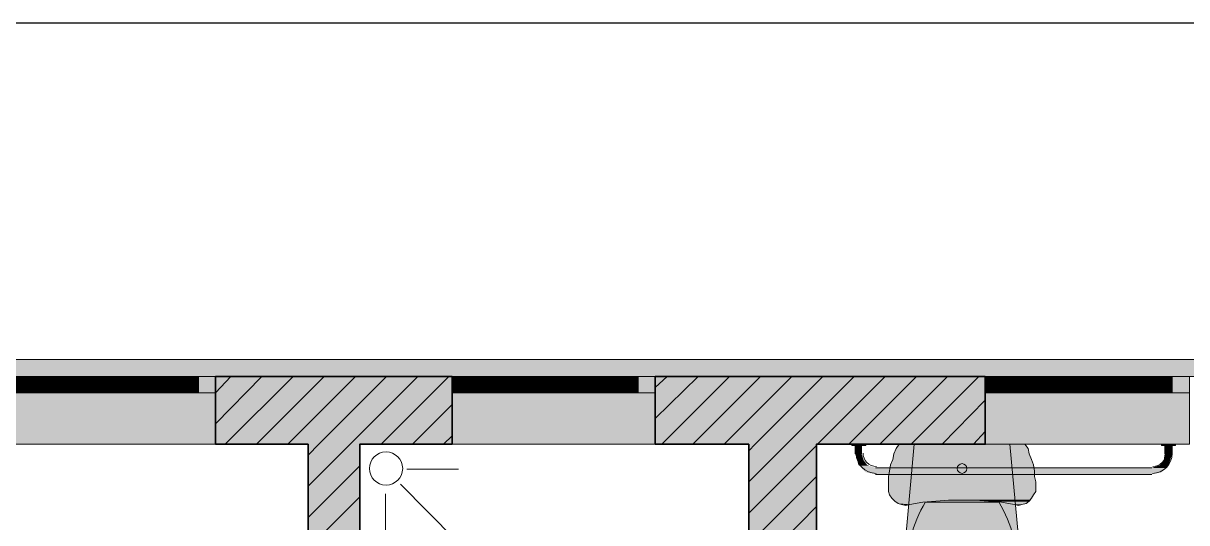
# Model space of a CAD drawing. Header units: millimetres. Extents: x 0 to 72213, y -495 to 58962.
# Drawn here: x 44326 to 51200, y 55946 to 58899 of the extents above; entities that cross this region are included whole.
import ezdxf

# ---------------------------------------------------------------- set-up
doc = ezdxf.new("R2010")
doc.units = ezdxf.units.MM
doc.header["$MEASUREMENT"] = 0
doc.layers.add('PDF_Geometry', color=7, linetype='Continuous', true_color=0xfd8379)
doc.layers.add('PDF_Solid Fills', color=7, linetype='Continuous', true_color=0xffffff)

msp = doc.modelspace()

# ---------------------------------------------------------------- linework, layer by layer
at = {"layer": 'PDF_Geometry', "color": 1, "lineweight": 25}
msp.add_lwpolyline([(57311.5, 58899), (33766.3, 58899)], dxfattribs=at)
at = {"layer": 'PDF_Geometry', "color": 251, "lineweight": 18, "true_color": 0x696969}
msp.add_lwpolyline([(7192.3, 56911.5), (7090.7, 56911.5), (7090.7, 44205.5), (7192.3, 44205.5), (7192.3, 56809.9), (52612.7, 56809.9), (52612.7, 56911.5)], close=True, dxfattribs=at)
at = {"layer": 'PDF_Geometry', "color": 123, "lineweight": 18, "true_color": 0x70cdbd}
msp.add_lwpolyline([(7192.3, 56809.9), (7192.3, 29092.9), (18990.3, 29092.9), (18990.3, 23092.3), (27791.1, 23092.3), (27791.1, 29092.9), (57717.9, 29092.9), (57717.9, 56809.9)], close=True, dxfattribs=at)
at = {"layer": 'PDF_Geometry', "color": 7, "lineweight": 0, "true_color": 0xffffff}
for points in [[(44262.6, 56762.3, 95.2, 95.2, 0), (44357.9, 56762.3, 95.2, 95.2, 0), (44808.7, 56762.3, 95.2, 95.2, 0), (44859.5, 56762.3, 95.2, 95.2, 0), (44910.3, 56762.3, 95.2, 95.2, 0), (45361.1, 56762.3, 0, 0, 0)], [(46859.7, 56762.3, 95.2, 95.2, 0), (46961.3, 56762.3, 95.2, 95.2, 0), (47412.1, 56762.3, 95.2, 95.2, 0), (47462.9, 56762.3, 95.2, 95.2, 0), (47513.7, 56762.3, 95.2, 95.2, 0), (47958.2, 56762.3, 0, 0, 0)], [(50009.2, 56762.3, 95.2, 95.2, 0), (50110.8, 56762.3, 95.2, 95.2, 0), (50561.7, 56762.3, 95.2, 95.2, 0), (50612.5, 56762.3, 95.2, 95.2, 0), (50663.3, 56762.3, 95.2, 95.2, 0), (51114.1, 56762.3, 0, 0, 0)]]:
    msp.add_lwpolyline(points, format="xyseb", dxfattribs=at)
at = {"layer": 'PDF_Geometry', "color": 7, "lineweight": 13}
for points in [[(45462.7, 56409.9), (44262.6, 56409.9), (44262.6, 56714.7), (44262.6, 56809.9), (44262.6, 56714.7), (44357.9, 56714.7), (44357.9, 56809.9), (44262.6, 56809.9), (45462.7, 56809.9), (45361.1, 56809.9), (45361.1, 56714.7), (45462.7, 56714.7), (45462.7, 56809.9), (45462.7, 56714.7)], [(44859.5, 56714.7), (44910.3, 56714.7), (44910.3, 56809.9), (44859.5, 56809.9), (44808.7, 56809.9), (44808.7, 56714.7)], [(48059.8, 56409.9), (46859.7, 56409.9), (46859.7, 56714.7), (46859.7, 56809.9), (46859.7, 56714.7), (46961.3, 56714.7), (46961.3, 56809.9), (46859.7, 56809.9), (48059.8, 56809.9), (47958.2, 56809.9), (47958.2, 56714.7), (48059.8, 56714.7), (48059.8, 56809.9), (48059.8, 56714.7)], [(47462.9, 56714.7), (47513.7, 56714.7), (47513.7, 56809.9), (47462.9, 56809.9), (47412.1, 56809.9), (47412.1, 56714.7)], [(51215.7, 56409.9), (50009.2, 56409.9), (50009.2, 56714.7), (50009.2, 56809.9), (50009.2, 56714.7), (50110.8, 56714.7), (50110.8, 56809.9), (50009.2, 56809.9), (51215.7, 56809.9), (51114.1, 56809.9), (51114.1, 56714.7), (51215.7, 56714.7), (51215.7, 56809.9), (51215.7, 56714.7)], [(50612.5, 56714.7), (50663.3, 56714.7), (50663.3, 56809.9), (50612.5, 56809.9), (50561.7, 56809.9), (50561.7, 56714.7)]]:
    msp.add_lwpolyline(points, close=True, dxfattribs=at)
for points in [[(44808.7, 56809.9), (44357.9, 56809.9)], [(45361.1, 56809.9), (44910.3, 56809.9)], [(47412.1, 56809.9), (46961.3, 56809.9)], [(47958.2, 56809.9), (47513.7, 56809.9)], [(50561.7, 56809.9), (50110.8, 56809.9)], [(51114.1, 56809.9), (50663.3, 56809.9)], [(44357.9, 56714.7), (44808.7, 56714.7)], [(44910.3, 56714.7), (45361.1, 56714.7)], [(46961.3, 56714.7), (47412.1, 56714.7)], [(47513.7, 56714.7), (47958.2, 56714.7)], [(50110.8, 56714.7), (50561.7, 56714.7)], [(50663.3, 56714.7), (51114.1, 56714.7)], [(46593, 56263.8), (46897.8, 56263.8)], [(46554.9, 56174.9), (46878.8, 55844.7)], [(46466, 56117.8), (46466, 55844.7)]]:
    msp.add_lwpolyline(points, dxfattribs=at)
at = {"layer": 'PDF_Geometry', "lineweight": 9}
for points in [[(45462.7, 56530.5), (45735.8, 56809.9)], [(45462.7, 56714.7), (45551.6, 56809.9)], [(45519.9, 56409.9), (45919.9, 56809.9)], [(45704, 56409.9), (46104.1, 56809.9)], [(45888.2, 56409.9), (46288.2, 56809.9)], [(46008.8, 56162.2), (46256.5, 56409.9), (46656.5, 56809.9)], [(46008.8, 56346.4), (46072.3, 56409.9), (46472.4, 56809.9)], [(46440.6, 56409.9), (46840.7, 56809.9)], [(48059.8, 56562.3), (48313.8, 56809.9)], [(48059.8, 56746.4), (48129.7, 56809.9)], [(48097.9, 56409.9), (48498, 56809.9)], [(48282.1, 56409.9), (48682.1, 56809.9)], [(48466.2, 56409.9), (48866.3, 56809.9)], [(48612.3, 56187.6), (48834.5, 56409.9), (49234.5, 56809.9)], [(48612.3, 56371.8), (48650.4, 56409.9), (49050.4, 56809.9)], [(49018.6, 56409.9), (49418.7, 56809.9)], [(49202.8, 56409.9), (49602.8, 56809.9)], [(49386.9, 56409.9), (49787, 56809.9)], [(49571.1, 56409.9), (49971.1, 56809.9)], [(46624.8, 56409.9), (46859.7, 56644.8)], [(49755.2, 56409.9), (50009.2, 56670.2)], [(46808.9, 56409.9), (46859.7, 56460.7)], [(49939.4, 56409.9), (50009.2, 56486.1)], [(48612.3, 56003.5), (49012.3, 56403.5)], [(46008.8, 55978.1), (46313.6, 56282.9)], [(48612.3, 55819.3), (49012.3, 56219.4)], [(46008.8, 55793.9), (46313.6, 56098.7)], [(48612.3, 55635.2), (49012.3, 56041.6)]]:
    msp.add_lwpolyline(points, dxfattribs=at)
at = {"layer": 'PDF_Geometry', "color": 7, "lineweight": 35}
for points in [[(46808.9, 52758.7), (46739.1, 52758.7), (46808.9, 52758.7), (46808.9, 52530.1), (46808.9, 52758.7), (46313.6, 52758.7), (46313.6, 56409.9), (46859.7, 56409.9), (46859.7, 56714.7), (46859.7, 56809.9), (45462.7, 56809.9), (45462.7, 56714.7), (45462.7, 56409.9), (46008.8, 56409.9), (46008.8, 52758.7), (46085, 52758.7), (46008.8, 52758.7), (46085, 52758.7)], [(50510.9, 52009.4), (50441, 52009.4), (50510.9, 52009.4), (50510.9, 51780.8), (50510.9, 52009.4), (49012.3, 52009.4), (49012.3, 56409.9), (50009.2, 56409.9), (50009.2, 56714.7), (50009.2, 56809.9), (48059.8, 56809.9), (48059.8, 56714.7), (48059.8, 56409.9), (48612.3, 56409.9), (48612.3, 52758.7), (48688.5, 52758.7), (48612.3, 52758.7), (48688.5, 52758.7)]]:
    msp.add_lwpolyline(points, dxfattribs=at)
at = {"layer": 'PDF_Geometry', "color": 39, "lineweight": 13, "true_color": 0x563838}
for points in [[(49279, 56352.7), (49279, 56403.5), (49304.4, 56403.5), (49304.4, 56409.9), (49221.8, 56409.9), (49221.8, 56403.5), (49240.9, 56403.5), (49240.9, 56352.7)], [(49279, 56403.5), (49240.9, 56403.5)], [(51114.1, 56352.7), (51114.1, 56403.5), (51133.1, 56403.5), (51133.1, 56409.9), (51050.6, 56409.9), (51050.6, 56403.5), (51069.6, 56403.5), (51069.6, 56352.7)], [(51114.1, 56403.5), (51069.6, 56403.5)], [(50993.4, 56270.2), (49361.5, 56270.2)], [(49361.5, 56232.1), (50993.4, 56232.1)], [(49653.6, 56067), (49653.6, 56067)], [(49653.6, 56067), (49869.5, 56067), (50091.8, 56067)]]:
    msp.add_lwpolyline(points, dxfattribs=at)
for points in [[(50244.2, 56409.9), (50263.2, 56384.5), (50269.6, 56352.7), (50282.3, 56321), (50295, 56289.2), (50301.3, 56251.1), (50301.3, 56219.4), (50307.7, 56187.6), (50307.7, 56155.9), (50307.7, 56130.5), (50295, 56111.4), (50282.3, 56092.4), (50269.6, 56073.3), (50250.5, 56060.6), (50225.1, 56054.3), (50206.1, 56047.9), (50180.7, 56054.3), (50104.5, 56067), (50028.3, 56073.3), (49952.1, 56079.7), (49869.5, 56079.7), (49793.3, 56079.7), (49717.1, 56073.3), (49640.9, 56067), (49564.7, 56054.3), (49539.3, 56047.9), (49513.9, 56054.3), (49494.9, 56060.6), (49475.8, 56073.3), (49456.8, 56092.4), (49444.1, 56111.4), (49437.7, 56130.5), (49437.7, 56155.9), (49437.7, 56187.6), (49437.7, 56219.4), (49444.1, 56251.1), (49450.4, 56289.2), (49463.1, 56321), (49469.5, 56352.7), (49482.2, 56384.5), (49501.2, 56409.9)], [(50212.4, 55501.8), (50187, 55406.6), (50148.9, 55311.3), (50098.1, 55235.1), (50028.3, 55178), (49952.1, 55146.2), (49869.5, 55133.5), (49787, 55146.2), (49710.8, 55178), (49647.3, 55235.1), (49596.5, 55311.3), (49558.4, 55406.6), (49533, 55501.8), (49520.3, 55609.8), (49526.6, 55711.4), (49590.1, 56409.9), (50155.3, 56409.9), (50218.8, 55711.4), (50225.1, 55609.8)]]:
    msp.add_lwpolyline(points, close=True, dxfattribs=at)
msp.add_lwpolyline([(49656.3, 56069.7, 0.133157), (49539.3, 55638.4, 0.007499), (49539.6, 55618.2)], format="xyb", dxfattribs=at)
at = {"layer": 'PDF_Geometry', "color": 7, "lineweight": 0, "true_color": 0xffffff}
for points in [[(50275.9, 56079.7), (49869.5, 56079.7), (50275.9, 56079.7)], [(50269.6, 56073.3), (50028.3, 56073.3), (50269.6, 56073.3)]]:
    msp.add_lwpolyline(points, dxfattribs=at)
at = {"layer": 'PDF_Geometry', "color": 7, "lineweight": 13}
msp.add_circle((46469.2, 56267), 98.4, dxfattribs=at)
at = {"layer": 'PDF_Geometry', "color": 39, "lineweight": 13, "true_color": 0x563838}
msp.add_circle((49872.7, 56267), 28.6, dxfattribs=at)
for centre, radius, start, end in [((49364.7, 56355.9), 117.5, 180.0447, 269.95682), ((49366.7, 56358.2), 79.4, 180.07692, 269.92308), ((50996.6, 56355.9), 117.5, 270.01657, 359.98494), ((50998.7, 56358.2), 79.4, 270.02749, 359.97251), ((49347.1, 55638.5), 858.9, 359.97208, 30.12432)]:
    msp.add_arc(centre, radius, start, end, dxfattribs=at)
at = {"layer": 'PDF_Solid Fills', "transparency": 33554559}
for points in [[(7192.3, 56809.9), (52612.7, 56809.9), (7192.3, 56911.5)], [(52612.7, 56809.9), (7192.3, 56911.5), (52612.7, 56911.5)], [(44262.6, 56809.9), (44262.6, 56409.9), (45462.7, 56809.9)], [(44262.6, 56409.9), (45462.7, 56809.9), (45462.7, 56409.9)], [(45462.7, 56809.9), (45462.7, 56714.7), (45361.1, 56809.9)], [(45462.7, 56714.7), (45361.1, 56809.9), (45361.1, 56714.7)], [(45462.7, 56809.9), (45462.7, 56409.9), (46859.7, 56809.9)], [(45462.7, 56409.9), (46859.7, 56809.9), (46859.7, 56409.9)], [(46859.7, 56809.9), (46859.7, 56409.9), (48059.8, 56809.9)], [(46859.7, 56409.9), (48059.8, 56809.9), (48059.8, 56409.9)], [(48059.8, 56809.9), (48059.8, 56714.7), (47958.2, 56809.9)], [(48059.8, 56714.7), (47958.2, 56809.9), (47958.2, 56714.7)], [(48059.8, 56809.9), (48059.8, 56409.9), (50009.2, 56809.9)], [(48059.8, 56409.9), (50009.2, 56809.9), (50009.2, 56409.9)], [(50009.2, 56809.9), (50009.2, 56409.9), (51215.7, 56809.9)], [(50009.2, 56409.9), (51215.7, 56809.9), (51215.7, 56409.9)], [(51215.7, 56809.9), (51215.7, 56714.7), (51114.1, 56809.9)], [(51215.7, 56714.7), (51114.1, 56809.9), (51114.1, 56714.7)], [(46008.8, 56409.9), (46008.8, 52758.7), (46313.6, 56409.9)], [(46008.8, 52758.7), (46313.6, 56409.9), (46313.6, 52758.7)], [(48612.3, 56409.9), (48612.3, 43907), (49012.3, 56409.9)], [(48612.3, 43907), (49012.3, 56409.9), (49012.3, 43907)], [(49304.4, 56409.9), (49221.8, 56409.9), (49304.4, 56403.5)], [(49221.8, 56409.9), (49304.4, 56403.5), (49221.8, 56403.5)], [(49279, 56403.5), (49240.9, 56403.5), (49279, 56352.7)], [(49240.9, 56403.5), (49279, 56352.7), (49240.9, 56352.7)], [(49482.2, 56384.5), (50269.6, 56352.7), (49469.5, 56352.7)], [(49501.2, 56409.9), (50263.2, 56384.5), (49482.2, 56384.5)], [(50263.2, 56384.5), (49482.2, 56384.5), (50269.6, 56352.7)], [(50244.2, 56409.9), (49501.2, 56409.9), (50263.2, 56384.5)], [(49590.1, 56409.9), (50218.8, 55711.4), (49526.6, 55711.4)], [(50155.3, 56409.9), (49590.1, 56409.9), (50218.8, 55711.4)], [(51133.1, 56409.9), (51050.6, 56409.9), (51133.1, 56403.5)], [(51050.6, 56409.9), (51133.1, 56403.5), (51050.6, 56403.5)], [(51114.1, 56403.5), (51069.6, 56403.5), (51114.1, 56352.7)], [(51069.6, 56403.5), (51114.1, 56352.7), (51069.6, 56352.7)], [(49279, 56352.7), (49240.9, 56352.7), (49291.7, 56314.6)], [(49240.9, 56352.7), (49291.7, 56314.6), (49253.6, 56314.6)], [(49291.7, 56314.6), (49253.6, 56314.6), (49310.7, 56289.2)], [(49253.6, 56314.6), (49310.7, 56289.2), (49259.9, 56289.2)], [(49463.1, 56321), (50295, 56289.2), (49450.4, 56289.2)], [(49469.5, 56352.7), (50282.3, 56321), (49463.1, 56321)], [(50282.3, 56321), (49463.1, 56321), (50295, 56289.2)], [(50269.6, 56352.7), (49469.5, 56352.7), (50282.3, 56321)], [(51063.3, 56314.6), (51095, 56289.2), (51044.2, 56289.2)], [(51069.6, 56352.7), (51101.4, 56314.6), (51063.3, 56314.6)], [(51101.4, 56314.6), (51063.3, 56314.6), (51095, 56289.2)], [(51114.1, 56352.7), (51069.6, 56352.7), (51101.4, 56314.6)], [(49310.7, 56289.2), (49259.9, 56289.2), (49323.4, 56282.9)], [(49259.9, 56289.2), (49323.4, 56282.9), (49266.3, 56282.9)], [(49323.4, 56282.9), (49266.3, 56282.9), (49361.5, 56270.2)], [(49266.3, 56282.9), (49361.5, 56270.2), (49279, 56270.2)], [(51076, 56270.2), (49279, 56270.2), (51050.6, 56244.8)], [(49279, 56270.2), (51050.6, 56244.8), (49304.4, 56244.8)], [(51050.6, 56244.8), (49304.4, 56244.8), (50993.4, 56232.1)], [(49304.4, 56244.8), (50993.4, 56232.1), (49361.5, 56232.1)], [(49444.1, 56251.1), (50301.3, 56219.4), (49437.7, 56219.4)], [(49450.4, 56289.2), (50301.3, 56251.1), (49444.1, 56251.1)], [(50301.3, 56251.1), (49444.1, 56251.1), (50301.3, 56219.4)], [(50295, 56289.2), (49450.4, 56289.2), (50301.3, 56251.1)], [(51031.5, 56282.9), (51076, 56270.2), (50993.4, 56270.2)], [(51044.2, 56289.2), (51088.7, 56282.9), (51031.5, 56282.9)], [(51088.7, 56282.9), (51031.5, 56282.9), (51076, 56270.2)], [(51095, 56289.2), (51044.2, 56289.2), (51088.7, 56282.9)], [(50301.3, 56219.4), (49437.7, 56219.4), (50307.7, 56187.6)], [(49437.7, 56219.4), (50307.7, 56187.6), (49437.7, 56187.6)], [(50307.7, 56187.6), (49437.7, 56187.6), (50307.7, 56155.9)], [(49437.7, 56187.6), (50307.7, 56155.9), (49437.7, 56155.9)], [(50307.7, 56155.9), (49437.7, 56155.9), (50307.7, 56130.5)], [(49437.7, 56155.9), (50307.7, 56130.5), (49437.7, 56130.5)], [(50307.7, 56130.5), (49437.7, 56130.5), (50295, 56111.4)], [(49437.7, 56130.5), (50295, 56111.4), (49444.1, 56111.4)], [(50295, 56111.4), (49444.1, 56111.4), (50282.3, 56092.4)], [(49444.1, 56111.4), (50282.3, 56092.4), (49456.8, 56092.4)], [(50282.3, 56092.4), (49456.8, 56092.4), (50275.9, 56079.7)], [(49456.8, 56092.4), (50275.9, 56079.7), (49463.1, 56079.7)], [(49869.5, 56079.7), (49463.1, 56079.7), (49793.3, 56079.7)], [(49463.1, 56079.7), (49793.3, 56079.7), (49469.5, 56079.7)], [(49793.3, 56079.7), (49469.5, 56079.7), (49717.1, 56073.3)], [(49469.5, 56079.7), (49717.1, 56073.3), (49475.8, 56073.3)], [(49704.4, 56073.3), (49704.4, 56073.3), (49475.8, 56073.3)], [(49704.4, 56073.3), (49475.8, 56073.3), (49717.1, 56073.3)], [(49704.4, 56073.3), (49475.8, 56073.3), (49640.9, 56067)], [(49475.8, 56073.3), (49640.9, 56067), (49488.5, 56067)], [(49640.9, 56067), (49488.5, 56067), (49615.5, 56060.6)], [(49488.5, 56067), (49615.5, 56060.6), (49494.9, 56060.6)], [(49615.5, 56060.6), (49494.9, 56060.6), (49571.1, 56054.3)], [(49494.9, 56060.6), (49571.1, 56054.3), (49513.9, 56054.3)], [(49571.1, 56054.3), (49513.9, 56054.3), (49564.7, 56054.3)], [(49513.9, 56054.3), (49564.7, 56054.3), (49526.6, 56054.3)], [(49526.6, 56054.3), (49564.7, 56054.3), (49539.3, 56047.9)], [(49869.5, 56079.7), (50275.9, 56079.7), (49952.1, 56079.7)], [(50275.9, 56079.7), (49952.1, 56079.7), (50269.6, 56073.3)], [(49952.1, 56079.7), (50269.6, 56073.3), (50028.3, 56073.3)], [(50028.3, 56073.3), (50269.6, 56073.3), (50041, 56073.3)], [(50269.6, 56073.3), (50041, 56073.3), (50256.9, 56067)], [(50041, 56073.3), (50256.9, 56067), (50104.5, 56067)], [(50256.9, 56067), (50104.5, 56067), (50250.5, 56060.6)], [(50104.5, 56067), (50250.5, 56060.6), (50129.9, 56060.6)], [(50250.5, 56060.6), (50129.9, 56060.6), (50225.1, 56054.3)], [(50129.9, 56060.6), (50225.1, 56054.3), (50174.3, 56054.3)], [(50174.3, 56054.3), (50180.7, 56054.3), (50218.8, 56054.3)], [(50174.3, 56054.3), (50225.1, 56054.3), (50218.8, 56054.3)], [(50180.7, 56054.3), (50218.8, 56054.3), (50206.1, 56047.9)]]:
    msp.add_solid(points, dxfattribs=at)

doc.saveas('drawing.dxf')
